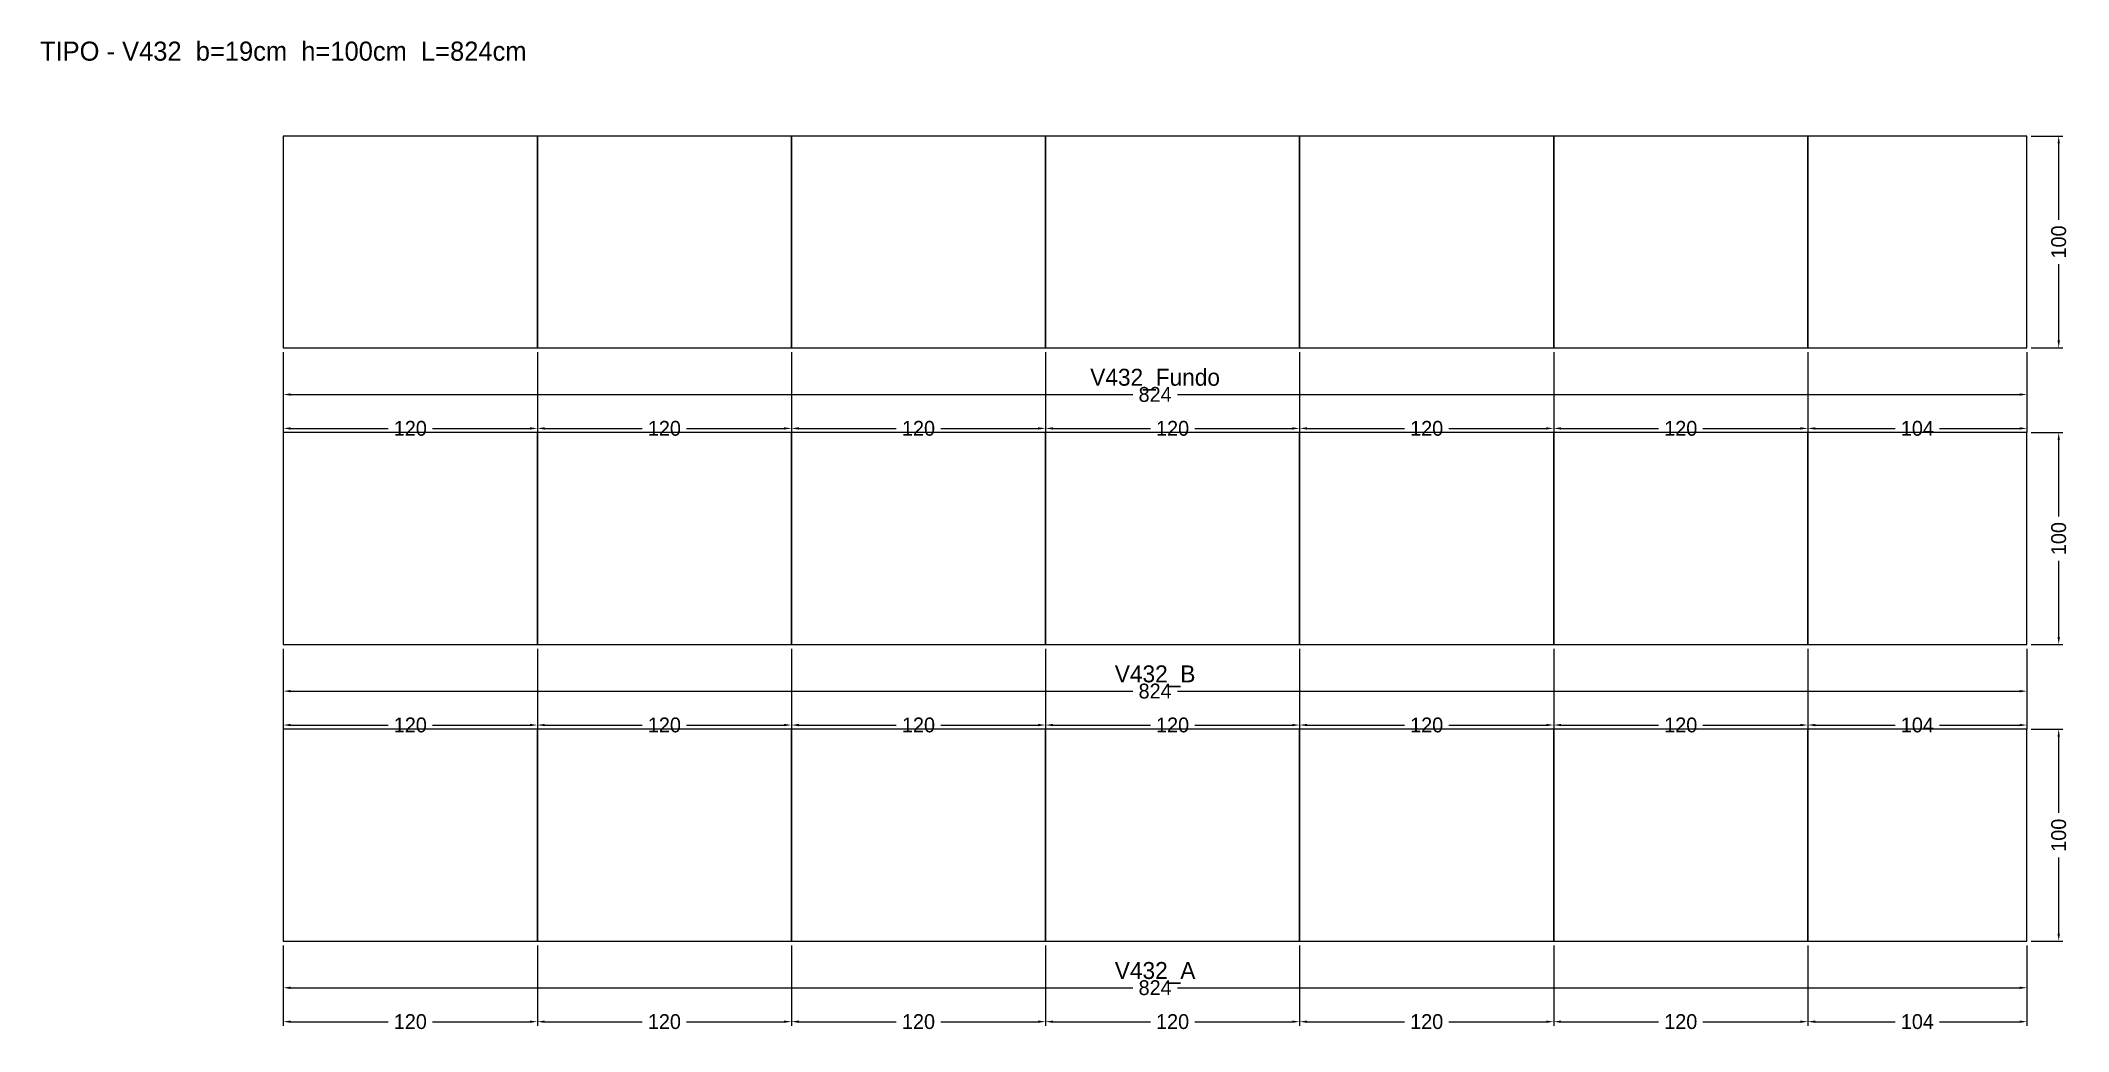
# Model space of a CAD drawing. Header units: metres. Extents: x -115 to 843, y -43 to 425.
import ezdxf

# ---------------------------------------------------------------- set-up
doc = ezdxf.new("R2010")
doc.units = ezdxf.units.M
for name, color, linetype in [('COTA', 3, 'Continuous'), ('NOMENCLATURA', 2, 'Continuous'), ('Paineis', 7, 'Continuous'), ('Texto Secao', 2, 'Continuous')]:
    doc.layers.add(name, color=color, linetype=linetype)
doc.dimstyles.new('COTA_VIG', dxfattribs={"dimtxt": 7, "dimasz": 3.5, "dimexe": 2, "dimexo": 2, "dimgap": 1.5, "dimtad": 1, "dimdec": 1, "dimcen": 2.5, "dimclrd": 3, "dimclre": 3, "dimclrt": 3, "dimazin": 3, "dimtfac": 1, "dimtmove": 0, "dimatfit": 3})

# ---------------------------------------------------------------- blocks, each defined once
blk = doc.blocks.new('_CLOSEDFILLED')
at = {"color": 0, "linetype": 'BYBLOCK'}
blk.add_solid([(-1, 0.16), (0, 0), (-1, -0.16)], dxfattribs=at)
blk = doc.blocks.new('*D1')
at = {"color": 3}
for p, q in [((0, -2), (0, -24)), ((823.5, -2), (823.5, -24)), ((3.5, -22), (401.25, -22)), ((422.25, -22), (820, -22))]:
    blk.add_line(p, q, dxfattribs=at)
at = {"layer": 'Defpoints'}
for p in [(0, 0), (823.5, 0), (0, -22)]:
    blk.add_point(p, dxfattribs=at)
at = {"layer": 'COTA', "color": 3, "xscale": 3.5, "yscale": 3.5, "rotation": 180}
blk.add_blockref('_CLOSEDFILLED', (0, -22), dxfattribs=at)
at = {"layer": 'COTA', "color": 3, "xscale": 3.5, "yscale": 3.5}
blk.add_blockref('_CLOSEDFILLED', (823.5, -22), dxfattribs=at)
at = {"layer": 'COTA', "color": 3, "insert": (411.75, -22), "char_height": 7, "attachment_point": 5}
blk.add_mtext('824', dxfattribs=at)
blk = doc.blocks.new('*D2')
at = {"color": 3}
for p, q in [((0, -2), (0, -40)), ((120, -2), (120, -40)), ((3.5, -38), (49.5, -38)), ((70.5, -38), (116.5, -38))]:
    blk.add_line(p, q, dxfattribs=at)
at = {"layer": 'Defpoints'}
for p in [(0, 0), (120, 0), (0, -38)]:
    blk.add_point(p, dxfattribs=at)
at = {"layer": 'COTA', "color": 3, "xscale": 3.5, "yscale": 3.5, "rotation": 180}
blk.add_blockref('_CLOSEDFILLED', (0, -38), dxfattribs=at)
at = {"layer": 'COTA', "color": 3, "xscale": 3.5, "yscale": 3.5}
blk.add_blockref('_CLOSEDFILLED', (120, -38), dxfattribs=at)
at = {"layer": 'COTA', "color": 3, "insert": (60, -38), "char_height": 7, "attachment_point": 5}
blk.add_mtext('120', dxfattribs=at)
blk = doc.blocks.new('*D3')
at = {"color": 3}
for p, q in [((120, -2), (120, -40)), ((240, -2), (240, -40)), ((123.5, -38), (169.5, -38)), ((190.5, -38), (236.5, -38))]:
    blk.add_line(p, q, dxfattribs=at)
at = {"layer": 'Defpoints'}
for p in [(120, 0), (240, 0), (120, -38)]:
    blk.add_point(p, dxfattribs=at)
at = {"layer": 'COTA', "color": 3, "xscale": 3.5, "yscale": 3.5, "rotation": 180}
blk.add_blockref('_CLOSEDFILLED', (120, -38), dxfattribs=at)
at = {"layer": 'COTA', "color": 3, "xscale": 3.5, "yscale": 3.5}
blk.add_blockref('_CLOSEDFILLED', (240, -38), dxfattribs=at)
at = {"layer": 'COTA', "color": 3, "insert": (180, -38), "char_height": 7, "attachment_point": 5}
blk.add_mtext('120', dxfattribs=at)
blk = doc.blocks.new('*D4')
at = {"color": 3}
for p, q in [((240, -2), (240, -40)), ((360, -2), (360, -40)), ((243.5, -38), (289.5, -38)), ((310.5, -38), (356.5, -38))]:
    blk.add_line(p, q, dxfattribs=at)
at = {"layer": 'Defpoints'}
for p in [(240, 0), (360, 0), (240, -38)]:
    blk.add_point(p, dxfattribs=at)
at = {"layer": 'COTA', "color": 3, "xscale": 3.5, "yscale": 3.5, "rotation": 180}
blk.add_blockref('_CLOSEDFILLED', (240, -38), dxfattribs=at)
at = {"layer": 'COTA', "color": 3, "xscale": 3.5, "yscale": 3.5}
blk.add_blockref('_CLOSEDFILLED', (360, -38), dxfattribs=at)
at = {"layer": 'COTA', "color": 3, "insert": (300, -38), "char_height": 7, "attachment_point": 5}
blk.add_mtext('120', dxfattribs=at)
blk = doc.blocks.new('*D5')
at = {"color": 3}
for p, q in [((360, -2), (360, -40)), ((480, -2), (480, -40)), ((363.5, -38), (409.5, -38)), ((430.5, -38), (476.5, -38))]:
    blk.add_line(p, q, dxfattribs=at)
at = {"layer": 'Defpoints'}
for p in [(360, 0), (480, 0), (360, -38)]:
    blk.add_point(p, dxfattribs=at)
at = {"layer": 'COTA', "color": 3, "xscale": 3.5, "yscale": 3.5, "rotation": 180}
blk.add_blockref('_CLOSEDFILLED', (360, -38), dxfattribs=at)
at = {"layer": 'COTA', "color": 3, "xscale": 3.5, "yscale": 3.5}
blk.add_blockref('_CLOSEDFILLED', (480, -38), dxfattribs=at)
at = {"layer": 'COTA', "color": 3, "insert": (420, -38), "char_height": 7, "attachment_point": 5}
blk.add_mtext('120', dxfattribs=at)
blk = doc.blocks.new('*D6')
at = {"color": 3}
for p, q in [((480, -2), (480, -40)), ((600, -2), (600, -40)), ((483.5, -38), (529.5, -38)), ((550.5, -38), (596.5, -38))]:
    blk.add_line(p, q, dxfattribs=at)
at = {"layer": 'Defpoints'}
for p in [(480, 0), (600, 0), (480, -38)]:
    blk.add_point(p, dxfattribs=at)
at = {"layer": 'COTA', "color": 3, "xscale": 3.5, "yscale": 3.5, "rotation": 180}
blk.add_blockref('_CLOSEDFILLED', (480, -38), dxfattribs=at)
at = {"layer": 'COTA', "color": 3, "xscale": 3.5, "yscale": 3.5}
blk.add_blockref('_CLOSEDFILLED', (600, -38), dxfattribs=at)
at = {"layer": 'COTA', "color": 3, "insert": (540, -38), "char_height": 7, "attachment_point": 5}
blk.add_mtext('120', dxfattribs=at)
blk = doc.blocks.new('*D7')
at = {"color": 3}
for p, q in [((600, -2), (600, -40)), ((720, -2), (720, -40)), ((603.5, -38), (649.5, -38)), ((670.5, -38), (716.5, -38))]:
    blk.add_line(p, q, dxfattribs=at)
at = {"layer": 'Defpoints'}
for p in [(600, 0), (720, 0), (600, -38)]:
    blk.add_point(p, dxfattribs=at)
at = {"layer": 'COTA', "color": 3, "xscale": 3.5, "yscale": 3.5, "rotation": 180}
blk.add_blockref('_CLOSEDFILLED', (600, -38), dxfattribs=at)
at = {"layer": 'COTA', "color": 3, "xscale": 3.5, "yscale": 3.5}
blk.add_blockref('_CLOSEDFILLED', (720, -38), dxfattribs=at)
at = {"layer": 'COTA', "color": 3, "insert": (660, -38), "char_height": 7, "attachment_point": 5}
blk.add_mtext('120', dxfattribs=at)
blk = doc.blocks.new('*D8')
at = {"color": 3}
for p, q in [((720, -2), (720, -40)), ((823.5, -2), (823.5, -40)), ((723.5, -38), (761.25, -38)), ((782.25, -38), (820, -38))]:
    blk.add_line(p, q, dxfattribs=at)
at = {"layer": 'Defpoints'}
for p in [(720, 0), (823.5, 0), (720, -38)]:
    blk.add_point(p, dxfattribs=at)
at = {"layer": 'COTA', "color": 3, "xscale": 3.5, "yscale": 3.5, "rotation": 180}
blk.add_blockref('_CLOSEDFILLED', (720, -38), dxfattribs=at)
at = {"layer": 'COTA', "color": 3, "xscale": 3.5, "yscale": 3.5}
blk.add_blockref('_CLOSEDFILLED', (823.5, -38), dxfattribs=at)
at = {"layer": 'COTA', "color": 3, "insert": (771.75, -38), "char_height": 7, "attachment_point": 5}
blk.add_mtext('104', dxfattribs=at)
blk = doc.blocks.new('*D9')
at = {"color": 3}
for p, q in [((825.5, 100), (840.5, 100)), ((838.5, 60.5), (838.5, 96.5)), ((838.5, 3.5), (838.5, 39.5)), ((825.5, 0), (840.5, 0))]:
    blk.add_line(p, q, dxfattribs=at)
at = {"layer": 'Defpoints'}
for p in [(823.5, 100), (823.5, 0), (838.5, 0)]:
    blk.add_point(p, dxfattribs=at)
at = {"layer": 'COTA', "color": 3, "xscale": 3.5, "yscale": 3.5}
for p, rotation in [((838.5, 100), 90), ((838.5, 0), 270)]:
    blk.add_blockref('_CLOSEDFILLED', p, dxfattribs=dict(at, rotation=rotation))
at = {"layer": 'COTA', "color": 3, "insert": (838.5, 50), "char_height": 7, "attachment_point": 5, "rotation": 90}
blk.add_mtext('100', dxfattribs=at)
blk = doc.blocks.new('*D10')
at = {"color": 3}
for p, q in [((0, 138), (0, 116)), ((823.5, 138), (823.5, 116)), ((3.5, 118), (401.25, 118)), ((422.25, 118), (820, 118))]:
    blk.add_line(p, q, dxfattribs=at)
at = {"layer": 'Defpoints'}
for p in [(0, 140), (823.5, 140), (0, 118)]:
    blk.add_point(p, dxfattribs=at)
at = {"layer": 'COTA', "color": 3, "xscale": 3.5, "yscale": 3.5, "rotation": 180}
blk.add_blockref('_CLOSEDFILLED', (0, 118), dxfattribs=at)
at = {"layer": 'COTA', "color": 3, "xscale": 3.5, "yscale": 3.5}
blk.add_blockref('_CLOSEDFILLED', (823.5, 118), dxfattribs=at)
at = {"layer": 'COTA', "color": 3, "insert": (411.75, 118), "char_height": 7, "attachment_point": 5}
blk.add_mtext('824', dxfattribs=at)
blk = doc.blocks.new('*D11')
at = {"color": 3}
for p, q in [((0, 138), (0, 100)), ((120, 138), (120, 100)), ((3.5, 102), (49.5, 102)), ((70.5, 102), (116.5, 102))]:
    blk.add_line(p, q, dxfattribs=at)
at = {"layer": 'Defpoints'}
for p in [(0, 140), (120, 140), (0, 102)]:
    blk.add_point(p, dxfattribs=at)
at = {"layer": 'COTA', "color": 3, "xscale": 3.5, "yscale": 3.5, "rotation": 180}
blk.add_blockref('_CLOSEDFILLED', (0, 102), dxfattribs=at)
at = {"layer": 'COTA', "color": 3, "xscale": 3.5, "yscale": 3.5}
blk.add_blockref('_CLOSEDFILLED', (120, 102), dxfattribs=at)
at = {"layer": 'COTA', "color": 3, "insert": (60, 102), "char_height": 7, "attachment_point": 5}
blk.add_mtext('120', dxfattribs=at)
blk = doc.blocks.new('*D12')
at = {"color": 3}
for p, q in [((120, 138), (120, 100)), ((240, 138), (240, 100)), ((123.5, 102), (169.5, 102)), ((190.5, 102), (236.5, 102))]:
    blk.add_line(p, q, dxfattribs=at)
at = {"layer": 'Defpoints'}
for p in [(120, 140), (240, 140), (120, 102)]:
    blk.add_point(p, dxfattribs=at)
at = {"layer": 'COTA', "color": 3, "xscale": 3.5, "yscale": 3.5, "rotation": 180}
blk.add_blockref('_CLOSEDFILLED', (120, 102), dxfattribs=at)
at = {"layer": 'COTA', "color": 3, "xscale": 3.5, "yscale": 3.5}
blk.add_blockref('_CLOSEDFILLED', (240, 102), dxfattribs=at)
at = {"layer": 'COTA', "color": 3, "insert": (180, 102), "char_height": 7, "attachment_point": 5}
blk.add_mtext('120', dxfattribs=at)
blk = doc.blocks.new('*D13')
at = {"color": 3}
for p, q in [((240, 138), (240, 100)), ((360, 138), (360, 100)), ((243.5, 102), (289.5, 102)), ((310.5, 102), (356.5, 102))]:
    blk.add_line(p, q, dxfattribs=at)
at = {"layer": 'Defpoints'}
for p in [(240, 140), (360, 140), (240, 102)]:
    blk.add_point(p, dxfattribs=at)
at = {"layer": 'COTA', "color": 3, "xscale": 3.5, "yscale": 3.5, "rotation": 180}
blk.add_blockref('_CLOSEDFILLED', (240, 102), dxfattribs=at)
at = {"layer": 'COTA', "color": 3, "xscale": 3.5, "yscale": 3.5}
blk.add_blockref('_CLOSEDFILLED', (360, 102), dxfattribs=at)
at = {"layer": 'COTA', "color": 3, "insert": (300, 102), "char_height": 7, "attachment_point": 5}
blk.add_mtext('120', dxfattribs=at)
blk = doc.blocks.new('*D14')
at = {"color": 3}
for p, q in [((360, 138), (360, 100)), ((480, 138), (480, 100)), ((363.5, 102), (409.5, 102)), ((430.5, 102), (476.5, 102))]:
    blk.add_line(p, q, dxfattribs=at)
at = {"layer": 'Defpoints'}
for p in [(360, 140), (480, 140), (360, 102)]:
    blk.add_point(p, dxfattribs=at)
at = {"layer": 'COTA', "color": 3, "xscale": 3.5, "yscale": 3.5, "rotation": 180}
blk.add_blockref('_CLOSEDFILLED', (360, 102), dxfattribs=at)
at = {"layer": 'COTA', "color": 3, "xscale": 3.5, "yscale": 3.5}
blk.add_blockref('_CLOSEDFILLED', (480, 102), dxfattribs=at)
at = {"layer": 'COTA', "color": 3, "insert": (420, 102), "char_height": 7, "attachment_point": 5}
blk.add_mtext('120', dxfattribs=at)
blk = doc.blocks.new('*D15')
at = {"color": 3}
for p, q in [((480, 138), (480, 100)), ((600, 138), (600, 100)), ((483.5, 102), (529.5, 102)), ((550.5, 102), (596.5, 102))]:
    blk.add_line(p, q, dxfattribs=at)
at = {"layer": 'Defpoints'}
for p in [(480, 140), (600, 140), (480, 102)]:
    blk.add_point(p, dxfattribs=at)
at = {"layer": 'COTA', "color": 3, "xscale": 3.5, "yscale": 3.5, "rotation": 180}
blk.add_blockref('_CLOSEDFILLED', (480, 102), dxfattribs=at)
at = {"layer": 'COTA', "color": 3, "xscale": 3.5, "yscale": 3.5}
blk.add_blockref('_CLOSEDFILLED', (600, 102), dxfattribs=at)
at = {"layer": 'COTA', "color": 3, "insert": (540, 102), "char_height": 7, "attachment_point": 5}
blk.add_mtext('120', dxfattribs=at)
blk = doc.blocks.new('*D16')
at = {"color": 3}
for p, q in [((600, 138), (600, 100)), ((720, 138), (720, 100)), ((603.5, 102), (649.5, 102)), ((670.5, 102), (716.5, 102))]:
    blk.add_line(p, q, dxfattribs=at)
at = {"layer": 'Defpoints'}
for p in [(600, 140), (720, 140), (600, 102)]:
    blk.add_point(p, dxfattribs=at)
at = {"layer": 'COTA', "color": 3, "xscale": 3.5, "yscale": 3.5, "rotation": 180}
blk.add_blockref('_CLOSEDFILLED', (600, 102), dxfattribs=at)
at = {"layer": 'COTA', "color": 3, "xscale": 3.5, "yscale": 3.5}
blk.add_blockref('_CLOSEDFILLED', (720, 102), dxfattribs=at)
at = {"layer": 'COTA', "color": 3, "insert": (660, 102), "char_height": 7, "attachment_point": 5}
blk.add_mtext('120', dxfattribs=at)
blk = doc.blocks.new('*D17')
at = {"color": 3}
for p, q in [((720, 138), (720, 100)), ((823.5, 138), (823.5, 100)), ((723.5, 102), (761.25, 102)), ((782.25, 102), (820, 102))]:
    blk.add_line(p, q, dxfattribs=at)
at = {"layer": 'Defpoints'}
for p in [(720, 140), (823.5, 140), (720, 102)]:
    blk.add_point(p, dxfattribs=at)
at = {"layer": 'COTA', "color": 3, "xscale": 3.5, "yscale": 3.5, "rotation": 180}
blk.add_blockref('_CLOSEDFILLED', (720, 102), dxfattribs=at)
at = {"layer": 'COTA', "color": 3, "xscale": 3.5, "yscale": 3.5}
blk.add_blockref('_CLOSEDFILLED', (823.5, 102), dxfattribs=at)
at = {"layer": 'COTA', "color": 3, "insert": (771.75, 102), "char_height": 7, "attachment_point": 5}
blk.add_mtext('104', dxfattribs=at)
blk = doc.blocks.new('*D18')
at = {"color": 3}
for p, q in [((825.5, 240), (840.5, 240)), ((838.5, 200.5), (838.5, 236.5)), ((838.5, 143.5), (838.5, 179.5)), ((825.5, 140), (840.5, 140))]:
    blk.add_line(p, q, dxfattribs=at)
at = {"layer": 'Defpoints'}
for p in [(823.5, 240), (823.5, 140), (838.5, 140)]:
    blk.add_point(p, dxfattribs=at)
at = {"layer": 'COTA', "color": 3, "xscale": 3.5, "yscale": 3.5}
for p, rotation in [((838.5, 240), 90), ((838.5, 140), 270)]:
    blk.add_blockref('_CLOSEDFILLED', p, dxfattribs=dict(at, rotation=rotation))
at = {"layer": 'COTA', "color": 3, "insert": (838.5, 190), "char_height": 7, "attachment_point": 5, "rotation": 90}
blk.add_mtext('100', dxfattribs=at)
blk = doc.blocks.new('*D19')
at = {"color": 3}
for p, q in [((0, 278), (0, 256)), ((823.5, 278), (823.5, 256)), ((3.5, 258), (401.25, 258)), ((422.25, 258), (820, 258))]:
    blk.add_line(p, q, dxfattribs=at)
at = {"layer": 'Defpoints'}
for p in [(0, 280), (823.5, 280), (0, 258)]:
    blk.add_point(p, dxfattribs=at)
at = {"layer": 'COTA', "color": 3, "xscale": 3.5, "yscale": 3.5, "rotation": 180}
blk.add_blockref('_CLOSEDFILLED', (0, 258), dxfattribs=at)
at = {"layer": 'COTA', "color": 3, "xscale": 3.5, "yscale": 3.5}
blk.add_blockref('_CLOSEDFILLED', (823.5, 258), dxfattribs=at)
at = {"layer": 'COTA', "color": 3, "insert": (411.75, 258), "char_height": 7, "attachment_point": 5}
blk.add_mtext('824', dxfattribs=at)
blk = doc.blocks.new('*D20')
at = {"color": 3}
for p, q in [((0, 278), (0, 240)), ((120, 278), (120, 240)), ((3.5, 242), (49.5, 242)), ((70.5, 242), (116.5, 242))]:
    blk.add_line(p, q, dxfattribs=at)
at = {"layer": 'Defpoints'}
for p in [(0, 280), (120, 280), (0, 242)]:
    blk.add_point(p, dxfattribs=at)
at = {"layer": 'COTA', "color": 3, "xscale": 3.5, "yscale": 3.5, "rotation": 180}
blk.add_blockref('_CLOSEDFILLED', (0, 242), dxfattribs=at)
at = {"layer": 'COTA', "color": 3, "xscale": 3.5, "yscale": 3.5}
blk.add_blockref('_CLOSEDFILLED', (120, 242), dxfattribs=at)
at = {"layer": 'COTA', "color": 3, "insert": (60, 242), "char_height": 7, "attachment_point": 5}
blk.add_mtext('120', dxfattribs=at)
blk = doc.blocks.new('*D21')
at = {"color": 3}
for p, q in [((120, 278), (120, 240)), ((240, 278), (240, 240)), ((123.5, 242), (169.5, 242)), ((190.5, 242), (236.5, 242))]:
    blk.add_line(p, q, dxfattribs=at)
at = {"layer": 'Defpoints'}
for p in [(120, 280), (240, 280), (120, 242)]:
    blk.add_point(p, dxfattribs=at)
at = {"layer": 'COTA', "color": 3, "xscale": 3.5, "yscale": 3.5, "rotation": 180}
blk.add_blockref('_CLOSEDFILLED', (120, 242), dxfattribs=at)
at = {"layer": 'COTA', "color": 3, "xscale": 3.5, "yscale": 3.5}
blk.add_blockref('_CLOSEDFILLED', (240, 242), dxfattribs=at)
at = {"layer": 'COTA', "color": 3, "insert": (180, 242), "char_height": 7, "attachment_point": 5}
blk.add_mtext('120', dxfattribs=at)
blk = doc.blocks.new('*D22')
at = {"color": 3}
for p, q in [((240, 278), (240, 240)), ((360, 278), (360, 240)), ((243.5, 242), (289.5, 242)), ((310.5, 242), (356.5, 242))]:
    blk.add_line(p, q, dxfattribs=at)
at = {"layer": 'Defpoints'}
for p in [(240, 280), (360, 280), (240, 242)]:
    blk.add_point(p, dxfattribs=at)
at = {"layer": 'COTA', "color": 3, "xscale": 3.5, "yscale": 3.5, "rotation": 180}
blk.add_blockref('_CLOSEDFILLED', (240, 242), dxfattribs=at)
at = {"layer": 'COTA', "color": 3, "xscale": 3.5, "yscale": 3.5}
blk.add_blockref('_CLOSEDFILLED', (360, 242), dxfattribs=at)
at = {"layer": 'COTA', "color": 3, "insert": (300, 242), "char_height": 7, "attachment_point": 5}
blk.add_mtext('120', dxfattribs=at)
blk = doc.blocks.new('*D23')
at = {"color": 3}
for p, q in [((360, 278), (360, 240)), ((480, 278), (480, 240)), ((363.5, 242), (409.5, 242)), ((430.5, 242), (476.5, 242))]:
    blk.add_line(p, q, dxfattribs=at)
at = {"layer": 'Defpoints'}
for p in [(360, 280), (480, 280), (360, 242)]:
    blk.add_point(p, dxfattribs=at)
at = {"layer": 'COTA', "color": 3, "xscale": 3.5, "yscale": 3.5, "rotation": 180}
blk.add_blockref('_CLOSEDFILLED', (360, 242), dxfattribs=at)
at = {"layer": 'COTA', "color": 3, "xscale": 3.5, "yscale": 3.5}
blk.add_blockref('_CLOSEDFILLED', (480, 242), dxfattribs=at)
at = {"layer": 'COTA', "color": 3, "insert": (420, 242), "char_height": 7, "attachment_point": 5}
blk.add_mtext('120', dxfattribs=at)
blk = doc.blocks.new('*D24')
at = {"color": 3}
for p, q in [((480, 278), (480, 240)), ((600, 278), (600, 240)), ((483.5, 242), (529.5, 242)), ((550.5, 242), (596.5, 242))]:
    blk.add_line(p, q, dxfattribs=at)
at = {"layer": 'Defpoints'}
for p in [(480, 280), (600, 280), (480, 242)]:
    blk.add_point(p, dxfattribs=at)
at = {"layer": 'COTA', "color": 3, "xscale": 3.5, "yscale": 3.5, "rotation": 180}
blk.add_blockref('_CLOSEDFILLED', (480, 242), dxfattribs=at)
at = {"layer": 'COTA', "color": 3, "xscale": 3.5, "yscale": 3.5}
blk.add_blockref('_CLOSEDFILLED', (600, 242), dxfattribs=at)
at = {"layer": 'COTA', "color": 3, "insert": (540, 242), "char_height": 7, "attachment_point": 5}
blk.add_mtext('120', dxfattribs=at)
blk = doc.blocks.new('*D25')
at = {"color": 3}
for p, q in [((600, 278), (600, 240)), ((720, 278), (720, 240)), ((603.5, 242), (649.5, 242)), ((670.5, 242), (716.5, 242))]:
    blk.add_line(p, q, dxfattribs=at)
at = {"layer": 'Defpoints'}
for p in [(600, 280), (720, 280), (600, 242)]:
    blk.add_point(p, dxfattribs=at)
at = {"layer": 'COTA', "color": 3, "xscale": 3.5, "yscale": 3.5, "rotation": 180}
blk.add_blockref('_CLOSEDFILLED', (600, 242), dxfattribs=at)
at = {"layer": 'COTA', "color": 3, "xscale": 3.5, "yscale": 3.5}
blk.add_blockref('_CLOSEDFILLED', (720, 242), dxfattribs=at)
at = {"layer": 'COTA', "color": 3, "insert": (660, 242), "char_height": 7, "attachment_point": 5}
blk.add_mtext('120', dxfattribs=at)
blk = doc.blocks.new('*D26')
at = {"color": 3}
for p, q in [((720, 278), (720, 240)), ((823.5, 278), (823.5, 240)), ((723.5, 242), (761.25, 242)), ((782.25, 242), (820, 242))]:
    blk.add_line(p, q, dxfattribs=at)
at = {"layer": 'Defpoints'}
for p in [(720, 280), (823.5, 280), (720, 242)]:
    blk.add_point(p, dxfattribs=at)
at = {"layer": 'COTA', "color": 3, "xscale": 3.5, "yscale": 3.5, "rotation": 180}
blk.add_blockref('_CLOSEDFILLED', (720, 242), dxfattribs=at)
at = {"layer": 'COTA', "color": 3, "xscale": 3.5, "yscale": 3.5}
blk.add_blockref('_CLOSEDFILLED', (823.5, 242), dxfattribs=at)
at = {"layer": 'COTA', "color": 3, "insert": (771.75, 242), "char_height": 7, "attachment_point": 5}
blk.add_mtext('104', dxfattribs=at)
blk = doc.blocks.new('*D27')
at = {"color": 3}
for p, q in [((825.5, 380), (840.5, 380)), ((838.5, 340.5), (838.5, 376.5)), ((838.5, 283.5), (838.5, 319.5)), ((825.5, 280), (840.5, 280))]:
    blk.add_line(p, q, dxfattribs=at)
at = {"layer": 'Defpoints'}
for p in [(823.5, 380), (823.5, 280), (838.5, 280)]:
    blk.add_point(p, dxfattribs=at)
at = {"layer": 'COTA', "color": 3, "xscale": 3.5, "yscale": 3.5}
for p, rotation in [((838.5, 380), 90), ((838.5, 280), 270)]:
    blk.add_blockref('_CLOSEDFILLED', p, dxfattribs=dict(at, rotation=rotation))
at = {"layer": 'COTA', "color": 3, "insert": (838.5, 330), "char_height": 7, "attachment_point": 5, "rotation": 90}
blk.add_mtext('100', dxfattribs=at)

msp = doc.modelspace()

# ---------------------------------------------------------------- linework, layer by layer
at = {"layer": 'Paineis'}
for points in [[(0, 280), (120, 280), (120, 380), (0, 380)], [(120, 280), (240, 280), (240, 380), (120, 380)], [(240, 280), (360, 280), (360, 380), (240, 380)], [(360, 280), (480, 280), (480, 380), (360, 380)], [(480, 280), (600, 280), (600, 380), (480, 380)], [(600, 280), (720, 280), (720, 380), (600, 380)], [(720, 280), (823.5, 280), (823.5, 380), (720, 380)], [(0, 140), (120, 140), (120, 240), (0, 240)], [(120, 140), (240, 140), (240, 240), (120, 240)], [(240, 140), (360, 140), (360, 240), (240, 240)], [(360, 140), (480, 140), (480, 240), (360, 240)], [(480, 140), (600, 140), (600, 240), (480, 240)], [(600, 140), (720, 140), (720, 240), (600, 240)], [(720, 140), (823.5, 140), (823.5, 240), (720, 240)], [(0, 0), (120, 0), (120, 100), (0, 100)], [(120, 0), (240, 0), (240, 100), (120, 100)], [(240, 0), (360, 0), (360, 100), (240, 100)], [(360, 0), (480, 0), (480, 100), (360, 100)], [(480, 0), (600, 0), (600, 100), (480, 100)], [(600, 0), (720, 0), (720, 100), (600, 100)], [(720, 0), (823.5, 0), (823.5, 100), (720, 100)]]:
    msp.add_lwpolyline(points, close=True, dxfattribs=at)

# ---------------------------------------------------------------- texts
at = {"layer": 'NOMENCLATURA', "insert": (0, 420), "char_height": 9, "width": 843.5, "attachment_point": 5}
msp.add_mtext('TIPO - V432  b=19cm  h=100cm  L=824cm', dxfattribs=at)
at = {"layer": 'Texto Secao', "char_height": 8, "width": 843.5, "attachment_point": 5}
for s, insert in [('V432_Fundo', (411.75, 265)), ('V432_B', (411.75, 125)), ('V432_A', (411.75, -15))]:
    msp.add_mtext(s, dxfattribs=dict(at, insert=insert))

# ---------------------------------------------------------------- dimensions: what is measured, and where the dimension line sits
at = {"layer": 'COTA'}
for base, p1, p2, picture, middle in [((838.5, 280), (823.5, 280), (823.5, 380), '*D27', (838.5, 330)), ((838.5, 140), (823.5, 140), (823.5, 240), '*D18', (838.5, 190)), ((838.5, 0), (823.5, 0), (823.5, 100), '*D9', (838.5, 50))]:
    dim = msp.add_linear_dim(base=base, p1=p1, p2=p2, angle=90, dimstyle='COTA_VIG', dxfattribs=at)
    dim.commit()
    dim.dimension.update_dxf_attribs({"geometry": picture, "text_midpoint": middle})
for base, p1, p2, picture, middle in [((0, 258), (0, 280), (823.5, 280), '*D19', (411.75, 258)), ((0, 242), (0, 280), (120, 280), '*D20', (60, 242)), ((120, 242), (120, 280), (240, 280), '*D21', (180, 242)), ((240, 242), (240, 280), (360, 280), '*D22', (300, 242)), ((360, 242), (360, 280), (480, 280), '*D23', (420, 242)), ((480, 242), (480, 280), (600, 280), '*D24', (540, 242)), ((600, 242), (600, 280), (720, 280), '*D25', (660, 242)), ((720, 242), (720, 280), (823.5, 280), '*D26', (771.75, 242)), ((0, 118), (0, 140), (823.5, 140), '*D10', (411.75, 118)), ((0, 102), (0, 140), (120, 140), '*D11', (60, 102)), ((120, 102), (120, 140), (240, 140), '*D12', (180, 102)), ((240, 102), (240, 140), (360, 140), '*D13', (300, 102)), ((360, 102), (360, 140), (480, 140), '*D14', (420, 102)), ((480, 102), (480, 140), (600, 140), '*D15', (540, 102)), ((600, 102), (600, 140), (720, 140), '*D16', (660, 102)), ((720, 102), (720, 140), (823.5, 140), '*D17', (771.75, 102)), ((0, -22), (0, 0), (823.5, 0), '*D1', (411.75, -22)), ((0, -38), (0, 0), (120, 0), '*D2', (60, -38)), ((120, -38), (120, 0), (240, 0), '*D3', (180, -38)), ((240, -38), (240, 0), (360, 0), '*D4', (300, -38)), ((360, -38), (360, 0), (480, 0), '*D5', (420, -38)), ((480, -38), (480, 0), (600, 0), '*D6', (540, -38)), ((600, -38), (600, 0), (720, 0), '*D7', (660, -38)), ((720, -38), (720, 0), (823.5, 0), '*D8', (771.75, -38))]:
    dim = msp.add_linear_dim(base=base, p1=p1, p2=p2, dimstyle='COTA_VIG', dxfattribs=at)
    dim.commit()
    dim.dimension.update_dxf_attribs({"geometry": picture, "text_midpoint": middle})

doc.saveas('drawing.dxf')
